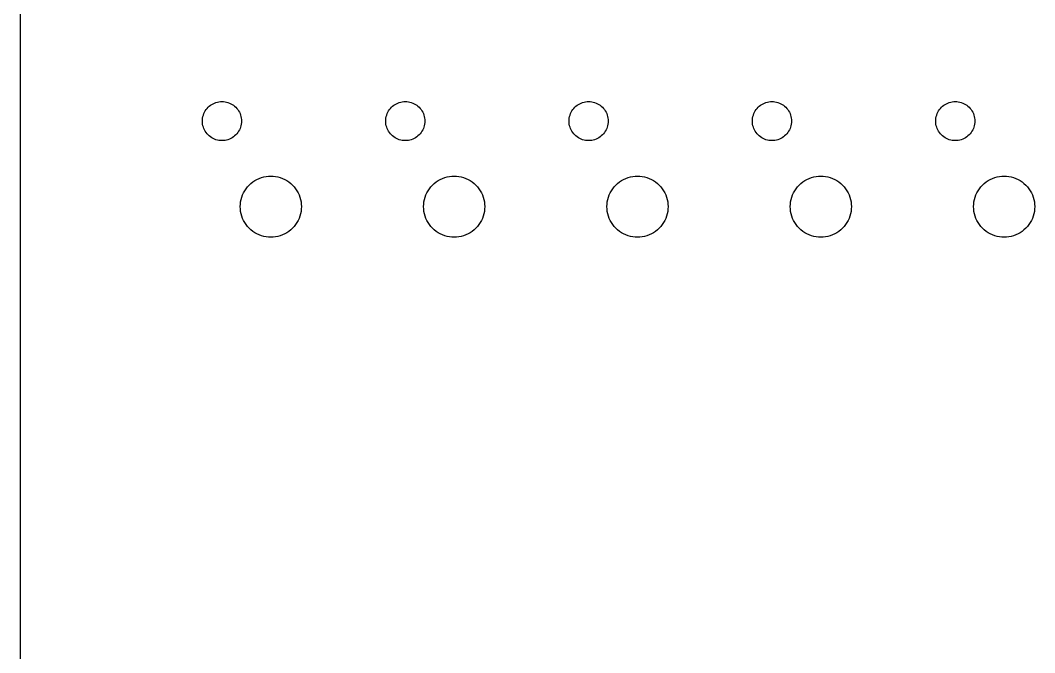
# Model space of a CAD drawing. Extents: x -2 to 337, y 54 to 261.
# Drawn here: x -2.3 to 80.7, y 157.9 to 209.7 of the extents above; entities that cross this region are included whole.
import ezdxf

# ---------------------------------------------------------------- set-up
doc = ezdxf.new("R2010")
doc.units = 0
doc.layers.get('0').update_dxf_attribs({"linetype": 'CONTINUOUS'})

msp = doc.modelspace()

# ---------------------------------------------------------------- linework, layer by layer
at = {"color": 7}
for p, q in [((-2.29, 261.436656), (-2.29, 54.436655)), ((12.993338, 202.475628), (13.078617, 202.567629)), ((13.078617, 202.567629), (13.170878, 202.653628)), ((13.170878, 202.653628), (13.269538, 202.73063)), ((13.269538, 202.73063), (13.373999, 202.800629)), ((13.373999, 202.800629), (13.483609, 202.862628)), ((13.483609, 202.862628), (13.597697, 202.91463)), ((13.597697, 202.91463), (13.715567, 202.958629)), ((13.715567, 202.958629), (13.836477, 202.992628)), ((13.836477, 202.992628), (13.959687, 203.016617)), ((13.959687, 203.016617), (14.084449, 203.031631)), ((14.084449, 203.031631), (14.209998, 203.036626)), ((14.209998, 203.036626), (14.335528, 203.031631)), ((14.335528, 203.031631), (14.460287, 203.016617)), ((14.460287, 203.016617), (14.583497, 202.992628)), ((14.583497, 202.992628), (14.704418, 202.958629)), ((14.704418, 202.958629), (14.822288, 202.91463)), ((14.822288, 202.91463), (14.936379, 202.862628)), ((14.936379, 202.862628), (15.045977, 202.800629)), ((15.045977, 202.800629), (15.150439, 202.73063)), ((15.150439, 202.73063), (15.249109, 202.653628)), ((15.249109, 202.653628), (15.341359, 202.567629)), ((15.341359, 202.567629), (15.426638, 202.475628)), ((27.993297, 202.475628), (28.078596, 202.567629)), ((28.078596, 202.567629), (28.170896, 202.653628)), ((28.170896, 202.653628), (28.269497, 202.73063)), ((28.269497, 202.73063), (28.373996, 202.800629)), ((28.373996, 202.800629), (28.483597, 202.862628)), ((28.483597, 202.862628), (28.597696, 202.91463)), ((28.597696, 202.91463), (28.715597, 202.958629)), ((28.715597, 202.958629), (28.836496, 202.992628)), ((28.836496, 202.992628), (28.959697, 203.016617)), ((28.959697, 203.016617), (29.084496, 203.031631)), ((29.084496, 203.031631), (29.209997, 203.036626)), ((29.209997, 203.036626), (29.335496, 203.031631)), ((29.335496, 203.031631), (29.460297, 203.016617)), ((29.460297, 203.016617), (29.583496, 202.992628)), ((29.583496, 202.992628), (29.704397, 202.958629)), ((29.704397, 202.958629), (29.822295, 202.91463)), ((29.822295, 202.91463), (29.936398, 202.862628)), ((29.936398, 202.862628), (30.045996, 202.800629)), ((30.045996, 202.800629), (30.150395, 202.73063)), ((30.150395, 202.73063), (30.249097, 202.653628)), ((30.249097, 202.653628), (30.341395, 202.567629)), ((30.341395, 202.567629), (30.426595, 202.475628)), ((42.993296, 202.475628), (43.078595, 202.567629)), ((43.078595, 202.567629), (43.170896, 202.653628)), ((43.170896, 202.653628), (43.269495, 202.73063)), ((43.269495, 202.73063), (43.373997, 202.800629)), ((43.373997, 202.800629), (43.483595, 202.862628)), ((43.483595, 202.862628), (43.597695, 202.91463)), ((43.597695, 202.91463), (43.715596, 202.958629)), ((43.715596, 202.958629), (43.836494, 202.992628)), ((43.836494, 202.992628), (43.959695, 203.016617)), ((43.959695, 203.016617), (44.084494, 203.031631)), ((44.084494, 203.031631), (44.209995, 203.036626)), ((44.209995, 203.036626), (44.335494, 203.031631)), ((44.335494, 203.031631), (44.460295, 203.016617)), ((44.460295, 203.016617), (44.583497, 202.992628)), ((44.583497, 202.992628), (44.704395, 202.958629)), ((44.704395, 202.958629), (44.822296, 202.91463)), ((44.822296, 202.91463), (44.936396, 202.862628)), ((44.936396, 202.862628), (45.045994, 202.800629)), ((45.045994, 202.800629), (45.150397, 202.73063)), ((45.150397, 202.73063), (45.249095, 202.653628)), ((45.249095, 202.653628), (45.341396, 202.567629)), ((45.341396, 202.567629), (45.426596, 202.475628)), ((57.993294, 202.475628), (58.078596, 202.567629)), ((58.078596, 202.567629), (58.170894, 202.653628)), ((58.170894, 202.653628), (58.269494, 202.73063)), ((58.269494, 202.73063), (58.373995, 202.800629)), ((58.373995, 202.800629), (58.483593, 202.862628)), ((58.483593, 202.862628), (58.597696, 202.91463)), ((58.597696, 202.91463), (58.715594, 202.958629)), ((58.715594, 202.958629), (58.836495, 202.992628)), ((58.836495, 202.992628), (58.959694, 203.016617)), ((58.959694, 203.016617), (59.084495, 203.031631)), ((59.084495, 203.031631), (59.209994, 203.036626)), ((59.209994, 203.036626), (59.335495, 203.031631)), ((59.335495, 203.031631), (59.460294, 203.016617)), ((59.460294, 203.016617), (59.583495, 202.992628)), ((59.583495, 202.992628), (59.704393, 202.958629)), ((59.704393, 202.958629), (59.822294, 202.91463)), ((59.822294, 202.91463), (59.936394, 202.862628)), ((59.936394, 202.862628), (60.045995, 202.800629)), ((60.045995, 202.800629), (60.150395, 202.73063)), ((60.150395, 202.73063), (60.249094, 202.653628)), ((60.249094, 202.653628), (60.341394, 202.567629)), ((60.341394, 202.567629), (60.426594, 202.475628)), ((72.993292, 202.475628), (73.078594, 202.567629)), ((73.078594, 202.567629), (73.170892, 202.653628)), ((73.170892, 202.653628), (73.269492, 202.73063)), ((73.269492, 202.73063), (73.373993, 202.800629)), ((73.373993, 202.800629), (73.483594, 202.862628)), ((73.483594, 202.862628), (73.597694, 202.91463)), ((73.597694, 202.91463), (73.715592, 202.958629)), ((73.715592, 202.958629), (73.836493, 202.992628)), ((73.836493, 202.992628), (73.959695, 203.016617)), ((73.959695, 203.016617), (74.084493, 203.031631)), ((74.084493, 203.031631), (74.209992, 203.036626)), ((74.209992, 203.036626), (74.335493, 203.031631)), ((74.335493, 203.031631), (74.460292, 203.016617)), ((74.460292, 203.016617), (74.583493, 202.992628)), ((74.583493, 202.992628), (74.704394, 202.958629)), ((74.704394, 202.958629), (74.822293, 202.91463)), ((74.822293, 202.91463), (74.936392, 202.862628)), ((74.936392, 202.862628), (75.045993, 202.800629)), ((75.045993, 202.800629), (75.150393, 202.73063)), ((75.150393, 202.73063), (75.249092, 202.653628)), ((75.249092, 202.653628), (75.341393, 202.567629)), ((75.341393, 202.567629), (75.426593, 202.475628)), ((12.6297, 201.686628), (12.654197, 201.810628)), ((12.654197, 201.810628), (12.688298, 201.930628)), ((12.688298, 201.930628), (12.731789, 202.048628)), ((12.731789, 202.048628), (12.784389, 202.162629)), ((12.784389, 202.162629), (12.845767, 202.272628)), ((12.845767, 202.272628), (12.915569, 202.37663)), ((12.915569, 202.37663), (12.993338, 202.475628)), ((15.426638, 202.475628), (15.504419, 202.37663)), ((15.504419, 202.37663), (15.574207, 202.272628)), ((15.574207, 202.272628), (15.635599, 202.162629)), ((15.635599, 202.162629), (15.688199, 202.048628)), ((15.688199, 202.048628), (15.731678, 201.930628)), ((15.731678, 201.930628), (15.765788, 201.810628)), ((15.765788, 201.810628), (15.790285, 201.686628)), ((27.629699, 201.686628), (27.654196, 201.810628)), ((27.654196, 201.810628), (27.688296, 201.930628)), ((27.688296, 201.930628), (27.731795, 202.048628)), ((27.731795, 202.048628), (27.784396, 202.162629)), ((27.784396, 202.162629), (27.845796, 202.272628)), ((27.845796, 202.272628), (27.915595, 202.37663)), ((27.915595, 202.37663), (27.993297, 202.475628)), ((30.426595, 202.475628), (30.504395, 202.37663)), ((30.504395, 202.37663), (30.574197, 202.272628)), ((30.574197, 202.272628), (30.635598, 202.162629)), ((30.635598, 202.162629), (30.688195, 202.048628)), ((30.688195, 202.048628), (30.731697, 201.930628)), ((30.731697, 201.930628), (30.765795, 201.810628)), ((30.765795, 201.810628), (30.790292, 201.686628)), ((42.629698, 201.686628), (42.654195, 201.810628)), ((42.654195, 201.810628), (42.688296, 201.930628)), ((42.688296, 201.930628), (42.731794, 202.048628)), ((42.731794, 202.048628), (42.784395, 202.162629)), ((42.784395, 202.162629), (42.845795, 202.272628)), ((42.845795, 202.272628), (42.915594, 202.37663)), ((42.915594, 202.37663), (42.993296, 202.475628)), ((45.426596, 202.475628), (45.504396, 202.37663)), ((45.504396, 202.37663), (45.574196, 202.272628)), ((45.574196, 202.272628), (45.635596, 202.162629)), ((45.635596, 202.162629), (45.688196, 202.048628)), ((45.688196, 202.048628), (45.731695, 201.930628)), ((45.731695, 201.930628), (45.765796, 201.810628)), ((45.765796, 201.810628), (45.790293, 201.686628)), ((57.629699, 201.686628), (57.654196, 201.810628)), ((57.654196, 201.810628), (57.688294, 201.930628)), ((57.688294, 201.930628), (57.731795, 202.048628)), ((57.731795, 202.048628), (57.784393, 202.162629)), ((57.784393, 202.162629), (57.845793, 202.272628)), ((57.845793, 202.272628), (57.915596, 202.37663)), ((57.915596, 202.37663), (57.993294, 202.475628)), ((60.426594, 202.475628), (60.504395, 202.37663)), ((60.504395, 202.37663), (60.574194, 202.272628)), ((60.574194, 202.272628), (60.635594, 202.162629)), ((60.635594, 202.162629), (60.688195, 202.048628)), ((60.688195, 202.048628), (60.731694, 201.930628)), ((60.731694, 201.930628), (60.765794, 201.810628)), ((60.765794, 201.810628), (60.790291, 201.686628)), ((72.629697, 201.686628), (72.654194, 201.810628)), ((72.654194, 201.810628), (72.688292, 201.930628)), ((72.688292, 201.930628), (72.731794, 202.048628)), ((72.731794, 202.048628), (72.784394, 202.162629)), ((72.784394, 202.162629), (72.845795, 202.272628)), ((72.845795, 202.272628), (72.915594, 202.37663)), ((72.915594, 202.37663), (72.993292, 202.475628)), ((75.426593, 202.475628), (75.504393, 202.37663)), ((75.504393, 202.37663), (75.574192, 202.272628)), ((75.574192, 202.272628), (75.635592, 202.162629)), ((75.635592, 202.162629), (75.688193, 202.048628)), ((75.688193, 202.048628), (75.731692, 201.930628)), ((75.731692, 201.930628), (75.765793, 201.810628)), ((75.765793, 201.810628), (75.79029, 201.686628)), ((12.610001, 201.43663), (12.61494, 201.562628)), ((12.61494, 201.310629), (12.610001, 201.43663)), ((12.61494, 201.562628), (12.6297, 201.686628)), ((12.6297, 201.186629), (12.61494, 201.310629)), ((12.654197, 201.062629), (12.6297, 201.186629)), ((12.688298, 200.942628), (12.654197, 201.062629)), ((12.731789, 200.824628), (12.688298, 200.942628)), ((15.731678, 200.942628), (15.688199, 200.824628)), ((15.765788, 201.062629), (15.731678, 200.942628)), ((15.790285, 201.186629), (15.765788, 201.062629)), ((15.790285, 201.686628), (15.805045, 201.562628)), ((15.805045, 201.310629), (15.790285, 201.186629)), ((15.805045, 201.562628), (15.809984, 201.43663)), ((15.809984, 201.43663), (15.805045, 201.310629)), ((27.61, 201.43663), (27.61491, 201.562628)), ((27.61491, 201.310629), (27.61, 201.43663)), ((27.61491, 201.562628), (27.629699, 201.686628)), ((27.629699, 201.186629), (27.61491, 201.310629)), ((27.654196, 201.062629), (27.629699, 201.186629)), ((27.688296, 200.942628), (27.654196, 201.062629)), ((27.731795, 200.824628), (27.688296, 200.942628)), ((30.731697, 200.942628), (30.688195, 200.824628)), ((30.765795, 201.062629), (30.731697, 200.942628)), ((30.790292, 201.186629), (30.765795, 201.062629)), ((30.790292, 201.686628), (30.80508, 201.562628)), ((30.80508, 201.310629), (30.790292, 201.186629)), ((30.80508, 201.562628), (30.809991, 201.43663)), ((30.809991, 201.43663), (30.80508, 201.310629)), ((42.609999, 201.43663), (42.614909, 201.562628)), ((42.614909, 201.310629), (42.609999, 201.43663)), ((42.614909, 201.562628), (42.629698, 201.686628)), ((42.629698, 201.186629), (42.614909, 201.310629)), ((42.654195, 201.062629), (42.629698, 201.186629)), ((42.688296, 200.942628), (42.654195, 201.062629)), ((42.731794, 200.824628), (42.688296, 200.942628)), ((45.731695, 200.942628), (45.688196, 200.824628)), ((45.765796, 201.062629), (45.731695, 200.942628)), ((45.790293, 201.186629), (45.765796, 201.062629)), ((45.790293, 201.686628), (45.805082, 201.562628)), ((45.805082, 201.310629), (45.790293, 201.186629)), ((45.805082, 201.562628), (45.809992, 201.43663)), ((45.809992, 201.43663), (45.805082, 201.310629)), ((57.61, 201.43663), (57.61491, 201.562628)), ((57.61491, 201.310629), (57.61, 201.43663)), ((57.61491, 201.562628), (57.629699, 201.686628)), ((57.629699, 201.186629), (57.61491, 201.310629)), ((57.654196, 201.062629), (57.629699, 201.186629)), ((57.688294, 200.942628), (57.654196, 201.062629)), ((57.731795, 200.824628), (57.688294, 200.942628)), ((60.731694, 200.942628), (60.688195, 200.824628)), ((60.765794, 201.062629), (60.731694, 200.942628)), ((60.790291, 201.186629), (60.765794, 201.062629)), ((60.790291, 201.686628), (60.80508, 201.562628)), ((60.80508, 201.310629), (60.790291, 201.186629)), ((60.80508, 201.562628), (60.80999, 201.43663)), ((60.80999, 201.43663), (60.80508, 201.310629)), ((72.609998, 201.43663), (72.614909, 201.562628)), ((72.614909, 201.310629), (72.609998, 201.43663)), ((72.614909, 201.562628), (72.629697, 201.686628)), ((72.629697, 201.186629), (72.614909, 201.310629)), ((72.654194, 201.062629), (72.629697, 201.186629)), ((72.688292, 200.942628), (72.654194, 201.062629)), ((72.731794, 200.824628), (72.688292, 200.942628)), ((75.731692, 200.942628), (75.688193, 200.824628)), ((75.765793, 201.062629), (75.731692, 200.942628)), ((75.79029, 201.186629), (75.765793, 201.062629)), ((75.79029, 201.686628), (75.805078, 201.562628)), ((75.805078, 201.310629), (75.79029, 201.186629)), ((75.805078, 201.562628), (75.809989, 201.43663)), ((75.809989, 201.43663), (75.805078, 201.310629)), ((12.784389, 200.71063), (12.731789, 200.824628)), ((12.845767, 200.600628), (12.784389, 200.71063)), ((12.915569, 200.496629), (12.845767, 200.600628)), ((12.993338, 200.397629), (12.915569, 200.496629)), ((13.078617, 200.30563), (12.993338, 200.397629)), ((13.170878, 200.219628), (13.078617, 200.30563)), ((13.269538, 200.14263), (13.170878, 200.219628)), ((13.373999, 200.07263), (13.269538, 200.14263)), ((13.483609, 200.010629), (13.373999, 200.07263)), ((15.045977, 200.07263), (14.936379, 200.010629)), ((15.150439, 200.14263), (15.045977, 200.07263)), ((15.249109, 200.219628), (15.150439, 200.14263)), ((15.341359, 200.30563), (15.249109, 200.219628)), ((15.426638, 200.397629), (15.341359, 200.30563)), ((15.504419, 200.496629), (15.426638, 200.397629)), ((15.574207, 200.600628), (15.504419, 200.496629)), ((15.635599, 200.71063), (15.574207, 200.600628)), ((15.688199, 200.824628), (15.635599, 200.71063)), ((27.784396, 200.71063), (27.731795, 200.824628)), ((27.845796, 200.600628), (27.784396, 200.71063)), ((27.915595, 200.496629), (27.845796, 200.600628)), ((27.993297, 200.397629), (27.915595, 200.496629)), ((28.078596, 200.30563), (27.993297, 200.397629)), ((28.170896, 200.219628), (28.078596, 200.30563)), ((28.269497, 200.14263), (28.170896, 200.219628)), ((28.373996, 200.07263), (28.269497, 200.14263)), ((28.483597, 200.010629), (28.373996, 200.07263)), ((30.045996, 200.07263), (29.936398, 200.010629)), ((30.150395, 200.14263), (30.045996, 200.07263)), ((30.249097, 200.219628), (30.150395, 200.14263)), ((30.341395, 200.30563), (30.249097, 200.219628)), ((30.426595, 200.397629), (30.341395, 200.30563)), ((30.504395, 200.496629), (30.426595, 200.397629)), ((30.574197, 200.600628), (30.504395, 200.496629)), ((30.635598, 200.71063), (30.574197, 200.600628)), ((30.688195, 200.824628), (30.635598, 200.71063)), ((42.784395, 200.71063), (42.731794, 200.824628)), ((42.845795, 200.600628), (42.784395, 200.71063)), ((42.915594, 200.496629), (42.845795, 200.600628)), ((42.993296, 200.397629), (42.915594, 200.496629)), ((43.078595, 200.30563), (42.993296, 200.397629)), ((43.170896, 200.219628), (43.078595, 200.30563)), ((43.269495, 200.14263), (43.170896, 200.219628)), ((43.373997, 200.07263), (43.269495, 200.14263)), ((43.483595, 200.010629), (43.373997, 200.07263)), ((45.045994, 200.07263), (44.936396, 200.010629)), ((45.150397, 200.14263), (45.045994, 200.07263)), ((45.249095, 200.219628), (45.150397, 200.14263)), ((45.341396, 200.30563), (45.249095, 200.219628)), ((45.426596, 200.397629), (45.341396, 200.30563)), ((45.504396, 200.496629), (45.426596, 200.397629)), ((45.574196, 200.600628), (45.504396, 200.496629)), ((45.635596, 200.71063), (45.574196, 200.600628)), ((45.688196, 200.824628), (45.635596, 200.71063)), ((57.784393, 200.71063), (57.731795, 200.824628)), ((57.845793, 200.600628), (57.784393, 200.71063)), ((57.915596, 200.496629), (57.845793, 200.600628)), ((57.993294, 200.397629), (57.915596, 200.496629)), ((58.078596, 200.30563), (57.993294, 200.397629)), ((58.170894, 200.219628), (58.078596, 200.30563)), ((58.269494, 200.14263), (58.170894, 200.219628)), ((58.373995, 200.07263), (58.269494, 200.14263)), ((58.483593, 200.010629), (58.373995, 200.07263)), ((60.045995, 200.07263), (59.936394, 200.010629)), ((60.150395, 200.14263), (60.045995, 200.07263)), ((60.249094, 200.219628), (60.150395, 200.14263)), ((60.341394, 200.30563), (60.249094, 200.219628)), ((60.426594, 200.397629), (60.341394, 200.30563)), ((60.504395, 200.496629), (60.426594, 200.397629)), ((60.574194, 200.600628), (60.504395, 200.496629)), ((60.635594, 200.71063), (60.574194, 200.600628)), ((60.688195, 200.824628), (60.635594, 200.71063)), ((72.784394, 200.71063), (72.731794, 200.824628)), ((72.845795, 200.600628), (72.784394, 200.71063)), ((72.915594, 200.496629), (72.845795, 200.600628)), ((72.993292, 200.397629), (72.915594, 200.496629)), ((73.078594, 200.30563), (72.993292, 200.397629)), ((73.170892, 200.219628), (73.078594, 200.30563)), ((73.269492, 200.14263), (73.170892, 200.219628)), ((73.373993, 200.07263), (73.269492, 200.14263)), ((73.483594, 200.010629), (73.373993, 200.07263)), ((75.045993, 200.07263), (74.936392, 200.010629)), ((75.150393, 200.14263), (75.045993, 200.07263)), ((75.249092, 200.219628), (75.150393, 200.14263)), ((75.341393, 200.30563), (75.249092, 200.219628)), ((75.426593, 200.397629), (75.341393, 200.30563)), ((75.504393, 200.496629), (75.426593, 200.397629)), ((75.574192, 200.600628), (75.504393, 200.496629)), ((75.635592, 200.71063), (75.574192, 200.600628)), ((75.688193, 200.824628), (75.635592, 200.71063)), ((13.597697, 199.958629), (13.483609, 200.010629)), ((13.715567, 199.914628), (13.597697, 199.958629)), ((13.836477, 199.880629), (13.715567, 199.914628)), ((13.959687, 199.85664), (13.836477, 199.880629)), ((14.084449, 199.841654), (13.959687, 199.85664)), ((14.209998, 199.836658), (14.084449, 199.841654)), ((14.335528, 199.841654), (14.209998, 199.836658)), ((14.460287, 199.85664), (14.335528, 199.841654)), ((14.583497, 199.880629), (14.460287, 199.85664)), ((14.704418, 199.914628), (14.583497, 199.880629)), ((14.822288, 199.958629), (14.704418, 199.914628)), ((14.936379, 200.010629), (14.822288, 199.958629)), ((28.597696, 199.958629), (28.483597, 200.010629)), ((28.715597, 199.914628), (28.597696, 199.958629)), ((28.836496, 199.880629), (28.715597, 199.914628)), ((28.959697, 199.85664), (28.836496, 199.880629)), ((29.084496, 199.841654), (28.959697, 199.85664)), ((29.209997, 199.836658), (29.084496, 199.841654)), ((29.335496, 199.841654), (29.209997, 199.836658)), ((29.460297, 199.85664), (29.335496, 199.841654)), ((29.583496, 199.880629), (29.460297, 199.85664)), ((29.704397, 199.914628), (29.583496, 199.880629)), ((29.822295, 199.958629), (29.704397, 199.914628)), ((29.936398, 200.010629), (29.822295, 199.958629)), ((43.597695, 199.958629), (43.483595, 200.010629)), ((43.715596, 199.914628), (43.597695, 199.958629)), ((43.836494, 199.880629), (43.715596, 199.914628)), ((43.959695, 199.85664), (43.836494, 199.880629)), ((44.084494, 199.841654), (43.959695, 199.85664)), ((44.209995, 199.836658), (44.084494, 199.841654)), ((44.335494, 199.841654), (44.209995, 199.836658)), ((44.460295, 199.85664), (44.335494, 199.841654)), ((44.583497, 199.880629), (44.460295, 199.85664)), ((44.704395, 199.914628), (44.583497, 199.880629)), ((44.822296, 199.958629), (44.704395, 199.914628)), ((44.936396, 200.010629), (44.822296, 199.958629)), ((58.597696, 199.958629), (58.483593, 200.010629)), ((58.715594, 199.914628), (58.597696, 199.958629)), ((58.836495, 199.880629), (58.715594, 199.914628)), ((58.959694, 199.85664), (58.836495, 199.880629)), ((59.084495, 199.841654), (58.959694, 199.85664)), ((59.209994, 199.836658), (59.084495, 199.841654)), ((59.335495, 199.841654), (59.209994, 199.836658)), ((59.460294, 199.85664), (59.335495, 199.841654)), ((59.583495, 199.880629), (59.460294, 199.85664)), ((59.704393, 199.914628), (59.583495, 199.880629)), ((59.822294, 199.958629), (59.704393, 199.914628)), ((59.936394, 200.010629), (59.822294, 199.958629)), ((73.597694, 199.958629), (73.483594, 200.010629)), ((73.715592, 199.914628), (73.597694, 199.958629)), ((73.836493, 199.880629), (73.715592, 199.914628)), ((73.959695, 199.85664), (73.836493, 199.880629)), ((74.084493, 199.841654), (73.959695, 199.85664)), ((74.209992, 199.836658), (74.084493, 199.841654)), ((74.335493, 199.841654), (74.209992, 199.836658)), ((74.460292, 199.85664), (74.335493, 199.841654)), ((74.583493, 199.880629), (74.460292, 199.85664)), ((74.704394, 199.914628), (74.583493, 199.880629)), ((74.822293, 199.958629), (74.704394, 199.914628)), ((74.936392, 200.010629), (74.822293, 199.958629)), ((17.074997, 196.664653), (17.253299, 196.746655)), ((17.253299, 196.746655), (17.437398, 196.814654)), ((17.437398, 196.814654), (17.626397, 196.867655)), ((17.626397, 196.867655), (17.818898, 196.905654)), ((17.818898, 196.905654), (18.013798, 196.928655)), ((18.013798, 196.928655), (18.209999, 196.936642)), ((18.209999, 196.936642), (18.406098, 196.928655)), ((18.406098, 196.928655), (18.601096, 196.905654)), ((18.601096, 196.905654), (18.793597, 196.867655)), ((18.793597, 196.867655), (18.982497, 196.814654)), ((18.982497, 196.814654), (19.166698, 196.746655)), ((19.166698, 196.746655), (19.344998, 196.664653)), ((32.074996, 196.664653), (32.253295, 196.746655)), ((32.253295, 196.746655), (32.437397, 196.814654)), ((32.437397, 196.814654), (32.626396, 196.867655)), ((32.626396, 196.867655), (32.818897, 196.905654)), ((32.818897, 196.905654), (33.013797, 196.928655)), ((33.013797, 196.928655), (33.209995, 196.936642)), ((33.209995, 196.936642), (33.406097, 196.928655)), ((33.406097, 196.928655), (33.601096, 196.905654)), ((33.601096, 196.905654), (33.793597, 196.867655)), ((33.793597, 196.867655), (33.982496, 196.814654)), ((33.982496, 196.814654), (34.166697, 196.746655)), ((34.166697, 196.746655), (34.344997, 196.664653)), ((47.074994, 196.664653), (47.253296, 196.746655)), ((47.253296, 196.746655), (47.437396, 196.814654)), ((47.437396, 196.814654), (47.626394, 196.867655)), ((47.626394, 196.867655), (47.818895, 196.905654)), ((47.818895, 196.905654), (48.013795, 196.928655)), ((48.013795, 196.928655), (48.209996, 196.936642)), ((48.209996, 196.936642), (48.406095, 196.928655)), ((48.406095, 196.928655), (48.601094, 196.905654)), ((48.601094, 196.905654), (48.793595, 196.867655)), ((48.793595, 196.867655), (48.982495, 196.814654)), ((48.982495, 196.814654), (49.166695, 196.746655)), ((49.166695, 196.746655), (49.344995, 196.664653)), ((62.074995, 196.664653), (62.253295, 196.746655)), ((62.253295, 196.746655), (62.437394, 196.814654)), ((62.437394, 196.814654), (62.626395, 196.867655)), ((62.626395, 196.867655), (62.818893, 196.905654)), ((62.818893, 196.905654), (63.013793, 196.928655)), ((63.013793, 196.928655), (63.209994, 196.936642)), ((63.209994, 196.936642), (63.406093, 196.928655)), ((63.406093, 196.928655), (63.601095, 196.905654)), ((63.601095, 196.905654), (63.793593, 196.867655)), ((63.793593, 196.867655), (63.982493, 196.814654)), ((63.982493, 196.814654), (64.166694, 196.746655)), ((64.166694, 196.746655), (64.344993, 196.664653)), ((77.074993, 196.664653), (77.253293, 196.746655)), ((77.253293, 196.746655), (77.437392, 196.814654)), ((77.437392, 196.814654), (77.626393, 196.867655)), ((77.626393, 196.867655), (77.818892, 196.905654)), ((77.818892, 196.905654), (78.013794, 196.928655)), ((78.013794, 196.928655), (78.209992, 196.936642)), ((78.209992, 196.936642), (78.406092, 196.928655)), ((78.406092, 196.928655), (78.601093, 196.905654)), ((78.601093, 196.905654), (78.793594, 196.867655)), ((78.793594, 196.867655), (78.982494, 196.814654)), ((78.982494, 196.814654), (79.166692, 196.746655)), ((79.166692, 196.746655), (79.344994, 196.664653)), ((16.078388, 195.742655), (16.187447, 195.905653)), ((16.187447, 195.905653), (16.308978, 196.060655)), ((16.308978, 196.060655), (16.442218, 196.204653)), ((16.442218, 196.204653), (16.586368, 196.337653)), ((16.586368, 196.337653), (16.740499, 196.459655)), ((16.740499, 196.459655), (16.903699, 196.568655)), ((16.903699, 196.568655), (17.074997, 196.664653)), ((19.344998, 196.664653), (19.516196, 196.568655)), ((19.516196, 196.568655), (19.679499, 196.459655)), ((19.679499, 196.459655), (19.833598, 196.337653)), ((19.833598, 196.337653), (19.977796, 196.204653)), ((19.977796, 196.204653), (20.110997, 196.060655)), ((20.110997, 196.060655), (20.232499, 195.905653)), ((20.232499, 195.905653), (20.341598, 195.742655)), ((31.078396, 195.742655), (31.187396, 195.905653)), ((31.187396, 195.905653), (31.308997, 196.060655)), ((31.308997, 196.060655), (31.442197, 196.204653)), ((31.442197, 196.204653), (31.586396, 196.337653)), ((31.586396, 196.337653), (31.740498, 196.459655)), ((31.740498, 196.459655), (31.903695, 196.568655)), ((31.903695, 196.568655), (32.074996, 196.664653)), ((34.344997, 196.664653), (34.516195, 196.568655)), ((34.516195, 196.568655), (34.679495, 196.459655)), ((34.679495, 196.459655), (34.833597, 196.337653)), ((34.833597, 196.337653), (34.977795, 196.204653)), ((34.977795, 196.204653), (35.110996, 196.060655)), ((35.110996, 196.060655), (35.232495, 195.905653)), ((35.232495, 195.905653), (35.341597, 195.742655)), ((46.078394, 195.742655), (46.187394, 195.905653)), ((46.187394, 195.905653), (46.308995, 196.060655)), ((46.308995, 196.060655), (46.442195, 196.204653)), ((46.442195, 196.204653), (46.586394, 196.337653)), ((46.586394, 196.337653), (46.740496, 196.459655)), ((46.740496, 196.459655), (46.903696, 196.568655)), ((46.903696, 196.568655), (47.074994, 196.664653)), ((49.344995, 196.664653), (49.516194, 196.568655)), ((49.516194, 196.568655), (49.679496, 196.459655)), ((49.679496, 196.459655), (49.833595, 196.337653)), ((49.833595, 196.337653), (49.977796, 196.204653)), ((49.977796, 196.204653), (50.110994, 196.060655)), ((50.110994, 196.060655), (50.232496, 195.905653)), ((50.232496, 195.905653), (50.341595, 195.742655)), ((61.078395, 195.742655), (61.187395, 195.905653)), ((61.187395, 195.905653), (61.308993, 196.060655)), ((61.308993, 196.060655), (61.442194, 196.204653)), ((61.442194, 196.204653), (61.586395, 196.337653)), ((61.586395, 196.337653), (61.740494, 196.459655)), ((61.740494, 196.459655), (61.903695, 196.568655)), ((61.903695, 196.568655), (62.074995, 196.664653)), ((64.344993, 196.664653), (64.516195, 196.568655)), ((64.516195, 196.568655), (64.679494, 196.459655)), ((64.679494, 196.459655), (64.833593, 196.337653)), ((64.833593, 196.337653), (64.977795, 196.204653)), ((64.977795, 196.204653), (65.110995, 196.060655)), ((65.110995, 196.060655), (65.232494, 195.905653)), ((65.232494, 195.905653), (65.341593, 195.742655)), ((76.078393, 195.742655), (76.187393, 195.905653)), ((76.187393, 195.905653), (76.308994, 196.060655)), ((76.308994, 196.060655), (76.442192, 196.204653)), ((76.442192, 196.204653), (76.586393, 196.337653)), ((76.586393, 196.337653), (76.740492, 196.459655)), ((76.740492, 196.459655), (76.903693, 196.568655)), ((76.903693, 196.568655), (77.074993, 196.664653)), ((79.344994, 196.664653), (79.516193, 196.568655)), ((79.516193, 196.568655), (79.679492, 196.459655)), ((79.679492, 196.459655), (79.833594, 196.337653)), ((79.833594, 196.337653), (79.977793, 196.204653)), ((79.977793, 196.204653), (80.110993, 196.060655)), ((80.110993, 196.060655), (80.232493, 195.905653)), ((80.232493, 195.905653), (80.341591, 195.742655)), ((15.779058, 195.020654), (15.832338, 195.209653)), ((15.832338, 195.209653), (15.900289, 195.393653)), ((15.900289, 195.393653), (15.982478, 195.571654)), ((15.982478, 195.571654), (16.078388, 195.742655)), ((20.341598, 195.742655), (20.437497, 195.571654)), ((20.437497, 195.571654), (20.519697, 195.393653)), ((20.519697, 195.393653), (20.587597, 195.209653)), ((20.587597, 195.209653), (20.640897, 195.020654)), ((30.779096, 195.020654), (30.832295, 195.209653)), ((30.832295, 195.209653), (30.900297, 195.393653)), ((30.900297, 195.393653), (30.982497, 195.571654)), ((30.982497, 195.571654), (31.078396, 195.742655)), ((35.341597, 195.742655), (35.437496, 195.571654)), ((35.437496, 195.571654), (35.519696, 195.393653)), ((35.519696, 195.393653), (35.587596, 195.209653)), ((35.587596, 195.209653), (35.640896, 195.020654)), ((45.779095, 195.020654), (45.832296, 195.209653)), ((45.832296, 195.209653), (45.900295, 195.393653)), ((45.900295, 195.393653), (45.982495, 195.571654)), ((45.982495, 195.571654), (46.078394, 195.742655)), ((50.341595, 195.742655), (50.437494, 195.571654)), ((50.437494, 195.571654), (50.519694, 195.393653)), ((50.519694, 195.393653), (50.587594, 195.209653)), ((50.587594, 195.209653), (50.640894, 195.020654)), ((60.779096, 195.020654), (60.832294, 195.209653)), ((60.832294, 195.209653), (60.900293, 195.393653)), ((60.900293, 195.393653), (60.982493, 195.571654)), ((60.982493, 195.571654), (61.078395, 195.742655)), ((65.341593, 195.742655), (65.437495, 195.571654)), ((65.437495, 195.571654), (65.519695, 195.393653)), ((65.519695, 195.393653), (65.587595, 195.209653)), ((65.587595, 195.209653), (65.640893, 195.020654)), ((75.779094, 195.020654), (75.832293, 195.209653)), ((75.832293, 195.209653), (75.900294, 195.393653)), ((75.900294, 195.393653), (75.982494, 195.571654)), ((75.982494, 195.571654), (76.078393, 195.742655)), ((80.341591, 195.742655), (80.437493, 195.571654)), ((80.437493, 195.571654), (80.519693, 195.393653)), ((80.519693, 195.393653), (80.587593, 195.209653)), ((80.587593, 195.209653), (80.640894, 195.020654)), ((15.710015, 194.436655), (15.71772, 194.632653)), ((15.71772, 194.240654), (15.710015, 194.436655)), ((15.71772, 194.632653), (15.740777, 194.827654)), ((15.740777, 194.045653), (15.71772, 194.240654)), ((15.740777, 194.827654), (15.779058, 195.020654)), ((20.640897, 195.020654), (20.679197, 194.827654)), ((20.679197, 194.827654), (20.702311, 194.632653)), ((20.702311, 194.240654), (20.679197, 194.045653)), ((20.702311, 194.632653), (20.710016, 194.436655)), ((20.710016, 194.436655), (20.702311, 194.240654)), ((30.709977, 194.436655), (30.717682, 194.632653)), ((30.717682, 194.240654), (30.709977, 194.436655)), ((30.717682, 194.632653), (30.740796, 194.827654)), ((30.740796, 194.045653), (30.717682, 194.240654)), ((30.740796, 194.827654), (30.779096, 195.020654)), ((35.640896, 195.020654), (35.679197, 194.827654)), ((35.679197, 194.827654), (35.702282, 194.632653)), ((35.702282, 194.240654), (35.679197, 194.045653)), ((35.702282, 194.632653), (35.709987, 194.436655)), ((35.709987, 194.436655), (35.702282, 194.240654)), ((45.710004, 194.436655), (45.717708, 194.632653)), ((45.717708, 194.240654), (45.710004, 194.436655)), ((45.717708, 194.632653), (45.740794, 194.827654)), ((45.740794, 194.045653), (45.717708, 194.240654)), ((45.740794, 194.827654), (45.779095, 195.020654)), ((50.640894, 195.020654), (50.679195, 194.827654)), ((50.679195, 194.827654), (50.702309, 194.632653)), ((50.702309, 194.240654), (50.679195, 194.045653)), ((50.702309, 194.632653), (50.710013, 194.436655)), ((50.710013, 194.436655), (50.702309, 194.240654)), ((60.709977, 194.436655), (60.717681, 194.632653)), ((60.717681, 194.240654), (60.709977, 194.436655)), ((60.717681, 194.632653), (60.740795, 194.827654)), ((60.740795, 194.045653), (60.717681, 194.240654)), ((60.740795, 194.827654), (60.779096, 195.020654)), ((65.640893, 195.020654), (65.679193, 194.827654)), ((65.679193, 194.827654), (65.702307, 194.632653)), ((65.702307, 194.240654), (65.679193, 194.045653)), ((65.702307, 194.632653), (65.710012, 194.436655)), ((65.710012, 194.436655), (65.702307, 194.240654)), ((75.709975, 194.436655), (75.717679, 194.632653)), ((75.717679, 194.240654), (75.709975, 194.436655)), ((75.717679, 194.632653), (75.740793, 194.827654)), ((75.740793, 194.045653), (75.717679, 194.240654)), ((75.740793, 194.827654), (75.779094, 195.020654)), ((80.640894, 195.020654), (80.679194, 194.827654)), ((80.679194, 194.827654), (80.702308, 194.632653)), ((80.702308, 194.240654), (80.679194, 194.045653)), ((80.702308, 194.632653), (80.710013, 194.436655)), ((80.710013, 194.436655), (80.702308, 194.240654)), ((15.779058, 193.852652), (15.740777, 194.045653)), ((15.832338, 193.663654), (15.779058, 193.852652)), ((15.900289, 193.479653), (15.832338, 193.663654)), ((15.982478, 193.301653), (15.900289, 193.479653)), ((20.519697, 193.479653), (20.437497, 193.301653)), ((20.587597, 193.663654), (20.519697, 193.479653)), ((20.640897, 193.852652), (20.587597, 193.663654)), ((20.679197, 194.045653), (20.640897, 193.852652)), ((30.779096, 193.852652), (30.740796, 194.045653)), ((30.832295, 193.663654), (30.779096, 193.852652)), ((30.900297, 193.479653), (30.832295, 193.663654)), ((30.982497, 193.301653), (30.900297, 193.479653)), ((35.519696, 193.479653), (35.437496, 193.301653)), ((35.587596, 193.663654), (35.519696, 193.479653)), ((35.640896, 193.852652), (35.587596, 193.663654)), ((35.679197, 194.045653), (35.640896, 193.852652)), ((45.779095, 193.852652), (45.740794, 194.045653)), ((45.832296, 193.663654), (45.779095, 193.852652)), ((45.900295, 193.479653), (45.832296, 193.663654)), ((45.982495, 193.301653), (45.900295, 193.479653)), ((50.519694, 193.479653), (50.437494, 193.301653)), ((50.587594, 193.663654), (50.519694, 193.479653)), ((50.640894, 193.852652), (50.587594, 193.663654)), ((50.679195, 194.045653), (50.640894, 193.852652)), ((60.779096, 193.852652), (60.740795, 194.045653)), ((60.832294, 193.663654), (60.779096, 193.852652)), ((60.900293, 193.479653), (60.832294, 193.663654)), ((60.982493, 193.301653), (60.900293, 193.479653)), ((65.519695, 193.479653), (65.437495, 193.301653)), ((65.587595, 193.663654), (65.519695, 193.479653)), ((65.640893, 193.852652), (65.587595, 193.663654)), ((65.679193, 194.045653), (65.640893, 193.852652)), ((75.779094, 193.852652), (75.740793, 194.045653)), ((75.832293, 193.663654), (75.779094, 193.852652)), ((75.900294, 193.479653), (75.832293, 193.663654)), ((75.982494, 193.301653), (75.900294, 193.479653)), ((80.519693, 193.479653), (80.437493, 193.301653)), ((80.587593, 193.663654), (80.519693, 193.479653)), ((80.640894, 193.852652), (80.587593, 193.663654)), ((80.679194, 194.045653), (80.640894, 193.852652)), ((16.078388, 193.130655), (15.982478, 193.301653)), ((16.187447, 192.967654), (16.078388, 193.130655)), ((16.308978, 192.812655), (16.187447, 192.967654)), ((16.442218, 192.668654), (16.308978, 192.812655)), ((16.586368, 192.535654), (16.442218, 192.668654)), ((19.977796, 192.668654), (19.833598, 192.535654)), ((20.110997, 192.812655), (19.977796, 192.668654)), ((20.232499, 192.967654), (20.110997, 192.812655)), ((20.341598, 193.130655), (20.232499, 192.967654)), ((20.437497, 193.301653), (20.341598, 193.130655)), ((31.078396, 193.130655), (30.982497, 193.301653)), ((31.187396, 192.967654), (31.078396, 193.130655)), ((31.308997, 192.812655), (31.187396, 192.967654)), ((31.442197, 192.668654), (31.308997, 192.812655)), ((31.586396, 192.535654), (31.442197, 192.668654)), ((34.977795, 192.668654), (34.833597, 192.535654)), ((35.110996, 192.812655), (34.977795, 192.668654)), ((35.232495, 192.967654), (35.110996, 192.812655)), ((35.341597, 193.130655), (35.232495, 192.967654)), ((35.437496, 193.301653), (35.341597, 193.130655)), ((46.078394, 193.130655), (45.982495, 193.301653)), ((46.187394, 192.967654), (46.078394, 193.130655)), ((46.308995, 192.812655), (46.187394, 192.967654)), ((46.442195, 192.668654), (46.308995, 192.812655)), ((46.586394, 192.535654), (46.442195, 192.668654)), ((49.977796, 192.668654), (49.833595, 192.535654)), ((50.110994, 192.812655), (49.977796, 192.668654)), ((50.232496, 192.967654), (50.110994, 192.812655)), ((50.341595, 193.130655), (50.232496, 192.967654)), ((50.437494, 193.301653), (50.341595, 193.130655)), ((61.078395, 193.130655), (60.982493, 193.301653)), ((61.187395, 192.967654), (61.078395, 193.130655)), ((61.308993, 192.812655), (61.187395, 192.967654)), ((61.442194, 192.668654), (61.308993, 192.812655)), ((61.586395, 192.535654), (61.442194, 192.668654)), ((64.977795, 192.668654), (64.833593, 192.535654)), ((65.110995, 192.812655), (64.977795, 192.668654)), ((65.232494, 192.967654), (65.110995, 192.812655)), ((65.341593, 193.130655), (65.232494, 192.967654)), ((65.437495, 193.301653), (65.341593, 193.130655)), ((76.078393, 193.130655), (75.982494, 193.301653)), ((76.187393, 192.967654), (76.078393, 193.130655)), ((76.308994, 192.812655), (76.187393, 192.967654)), ((76.442192, 192.668654), (76.308994, 192.812655)), ((76.586393, 192.535654), (76.442192, 192.668654)), ((79.977793, 192.668654), (79.833594, 192.535654)), ((80.110993, 192.812655), (79.977793, 192.668654)), ((80.232493, 192.967654), (80.110993, 192.812655)), ((80.341591, 193.130655), (80.232493, 192.967654)), ((80.437493, 193.301653), (80.341591, 193.130655)), ((16.740499, 192.413655), (16.586368, 192.535654)), ((16.903699, 192.304652), (16.740499, 192.413655)), ((17.074997, 192.208654), (16.903699, 192.304652)), ((17.253299, 192.126655), (17.074997, 192.208654)), ((17.437398, 192.058653), (17.253299, 192.126655)), ((17.626397, 192.005655), (17.437398, 192.058653)), ((17.818898, 191.967653), (17.626397, 192.005655)), ((18.013798, 191.944652), (17.818898, 191.967653)), ((18.209999, 191.936665), (18.013798, 191.944652)), ((18.406098, 191.944652), (18.209999, 191.936665)), ((18.601096, 191.967653), (18.406098, 191.944652)), ((18.793597, 192.005655), (18.601096, 191.967653)), ((18.982497, 192.058653), (18.793597, 192.005655)), ((19.166698, 192.126655), (18.982497, 192.058653)), ((19.344998, 192.208654), (19.166698, 192.126655)), ((19.516196, 192.304652), (19.344998, 192.208654)), ((19.679499, 192.413655), (19.516196, 192.304652)), ((19.833598, 192.535654), (19.679499, 192.413655)), ((31.740498, 192.413655), (31.586396, 192.535654)), ((31.903695, 192.304652), (31.740498, 192.413655)), ((32.074996, 192.208654), (31.903695, 192.304652)), ((32.253295, 192.126655), (32.074996, 192.208654)), ((32.437397, 192.058653), (32.253295, 192.126655)), ((32.626396, 192.005655), (32.437397, 192.058653)), ((32.818897, 191.967653), (32.626396, 192.005655)), ((33.013797, 191.944652), (32.818897, 191.967653)), ((33.209995, 191.936665), (33.013797, 191.944652)), ((33.406097, 191.944652), (33.209995, 191.936665)), ((33.601096, 191.967653), (33.406097, 191.944652)), ((33.793597, 192.005655), (33.601096, 191.967653)), ((33.982496, 192.058653), (33.793597, 192.005655)), ((34.166697, 192.126655), (33.982496, 192.058653)), ((34.344997, 192.208654), (34.166697, 192.126655)), ((34.516195, 192.304652), (34.344997, 192.208654)), ((34.679495, 192.413655), (34.516195, 192.304652)), ((34.833597, 192.535654), (34.679495, 192.413655)), ((46.740496, 192.413655), (46.586394, 192.535654)), ((46.903696, 192.304652), (46.740496, 192.413655)), ((47.074994, 192.208654), (46.903696, 192.304652)), ((47.253296, 192.126655), (47.074994, 192.208654)), ((47.437396, 192.058653), (47.253296, 192.126655)), ((47.626394, 192.005655), (47.437396, 192.058653)), ((47.818895, 191.967653), (47.626394, 192.005655)), ((48.013795, 191.944652), (47.818895, 191.967653)), ((48.209996, 191.936665), (48.013795, 191.944652)), ((48.406095, 191.944652), (48.209996, 191.936665)), ((48.601094, 191.967653), (48.406095, 191.944652)), ((48.793595, 192.005655), (48.601094, 191.967653)), ((48.982495, 192.058653), (48.793595, 192.005655)), ((49.166695, 192.126655), (48.982495, 192.058653)), ((49.344995, 192.208654), (49.166695, 192.126655)), ((49.516194, 192.304652), (49.344995, 192.208654)), ((49.679496, 192.413655), (49.516194, 192.304652)), ((49.833595, 192.535654), (49.679496, 192.413655)), ((61.740494, 192.413655), (61.586395, 192.535654)), ((61.903695, 192.304652), (61.740494, 192.413655)), ((62.074995, 192.208654), (61.903695, 192.304652)), ((62.253295, 192.126655), (62.074995, 192.208654)), ((62.437394, 192.058653), (62.253295, 192.126655)), ((62.626395, 192.005655), (62.437394, 192.058653)), ((62.818893, 191.967653), (62.626395, 192.005655)), ((63.013793, 191.944652), (62.818893, 191.967653)), ((63.209994, 191.936665), (63.013793, 191.944652)), ((63.406093, 191.944652), (63.209994, 191.936665)), ((63.601095, 191.967653), (63.406093, 191.944652)), ((63.793593, 192.005655), (63.601095, 191.967653)), ((63.982493, 192.058653), (63.793593, 192.005655)), ((64.166694, 192.126655), (63.982493, 192.058653)), ((64.344993, 192.208654), (64.166694, 192.126655)), ((64.516195, 192.304652), (64.344993, 192.208654)), ((64.679494, 192.413655), (64.516195, 192.304652)), ((64.833593, 192.535654), (64.679494, 192.413655)), ((76.740492, 192.413655), (76.586393, 192.535654)), ((76.903693, 192.304652), (76.740492, 192.413655)), ((77.074993, 192.208654), (76.903693, 192.304652)), ((77.253293, 192.126655), (77.074993, 192.208654)), ((77.437392, 192.058653), (77.253293, 192.126655)), ((77.626393, 192.005655), (77.437392, 192.058653)), ((77.818892, 191.967653), (77.626393, 192.005655)), ((78.013794, 191.944652), (77.818892, 191.967653)), ((78.209992, 191.936665), (78.013794, 191.944652)), ((78.406092, 191.944652), (78.209992, 191.936665)), ((78.601093, 191.967653), (78.406092, 191.944652)), ((78.793594, 192.005655), (78.601093, 191.967653)), ((78.982494, 192.058653), (78.793594, 192.005655)), ((79.166692, 192.126655), (78.982494, 192.058653)), ((79.344994, 192.208654), (79.166692, 192.126655)), ((79.516193, 192.304652), (79.344994, 192.208654)), ((79.679492, 192.413655), (79.516193, 192.304652)), ((79.833594, 192.535654), (79.679492, 192.413655))]:
    msp.add_line(p, q, dxfattribs=at)

doc.saveas('drawing.dxf')
